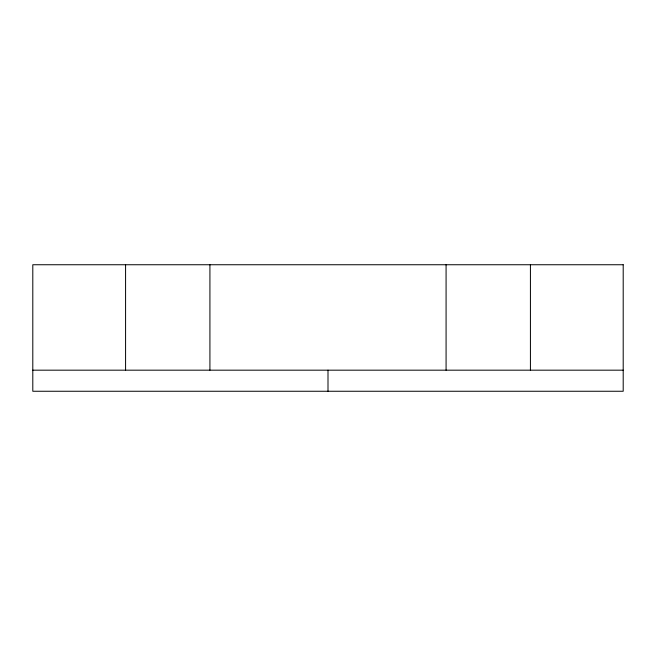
<?xml version="1.0" encoding="UTF-8"?>
<svg xmlns="http://www.w3.org/2000/svg" width="656" height="656" viewBox="0 0 656 656"><rect width="100%" height="100%" fill="white"/><g stroke="black" fill="none" stroke-linecap="round" stroke-linejoin="round"><path stroke-width="0.98" d="M32.8 370.173L623.2 370.173M530.425 264.745L530.425 370.173M446.08 264.745L446.08 370.173M328 370.173L328 391.255M209.92 264.745L209.92 370.173M125.575 264.745L125.575 370.173M623.2 264.745L32.8 264.745L32.8 391.255L623.2 391.255L623.2 264.745"/></g></svg>
